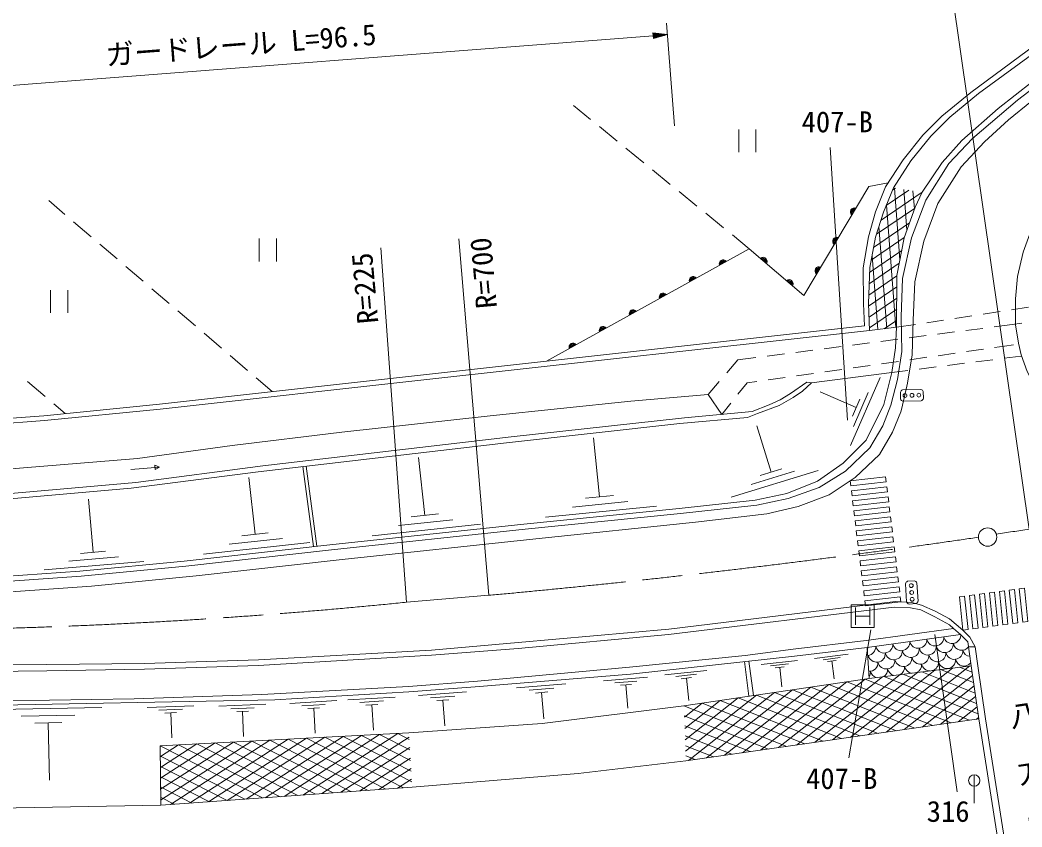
# Model space of a CAD drawing. Units: millimetres, scale not verified. Extents: x 40000 to 680000, y 20000 to 380000.
# Drawn here: x 85907 to 173486, y 249085 to 319673 of the extents above; entities that cross this region are included whole.
import ezdxf
from ezdxf.enums import TextEntityAlignment as Align

# ---------------------------------------------------------------- set-up
doc = ezdxf.new("R2010")
doc.units = ezdxf.units.MM
doc.header["$LTSCALE"] = 1000
doc.linetypes.add('CHAIN', pattern=[18.5, 12, -1.5, 3.5, -1.5])
for name, color, linetype, lineweight in [('M-BGD', 7, 'Continuous', 13), ('M-BMK', 2, 'CHAIN', 13), ('M-BMK-SRVR', 3, 'Continuous', 13), ('M-STR-HTXT', 7, 'Continuous', 13), ('M-STR-STRC', 7, 'Continuous', 13), ('M-STR-STRD', 5, 'Continuous', 13), ('M-TTL-BAND', 7, 'Continuous', 13)]:
    doc.layers.add(name, color=color, linetype=linetype, lineweight=lineweight)
doc.styles.add('@ＭＳ ゴシック', font='')
doc.styles.add('ＭＳ ゴシック', font='')
doc.styles.get('@ＭＳ ゴシック').set_extended_font_data('@MS Gothic')
doc.styles.get('ＭＳ ゴシック').set_extended_font_data('MS Gothic')

msp = doc.modelspace()

# ---------------------------------------------------------------- linework, layer by layer
at = {"layer": 'M-BGD'}
for p, q in [((135769, 310980), (134291, 312185)), ((138094, 309085), (136544, 310348)), ((148735, 310109), (148735, 308109)), ((150235, 310109), (150235, 308109)), ((140420, 307190), (138869, 308453)), ((142745, 305294), (141195, 306558)), ((163594, 304794), (161630, 303450)), ((162420, 304960), (162179, 304795)), ((162335, 304972), (162815, 298692)), ((163146, 304857), (163419, 301284)), ((145071, 303399), (143520, 304662)), ((164768, 304628), (161168, 302165)), ((163957, 304742), (164079, 303147)), ((88428, 303875), (89834, 302672)), ((164098, 303200), (160776, 300927)), ((161646, 303489), (162464, 292787)), ((147396, 301504), (145846, 302767)), ((90593, 302022), (92113, 300722)), ((163645, 301921), (160521, 299784)), ((160988, 301598), (161669, 292694)), ((106816, 300564), (106816, 298564)), ((108316, 300564), (108316, 298564)), ((149649, 299667), (148171, 300872)), ((163192, 300642), (160304, 298666)), ((92873, 300072), (94392, 298771)), ((162973, 299523), (160164, 297602)), ((160380, 299058), (160874, 292601)), ((95152, 298121), (96672, 296821)), ((162761, 298409), (160131, 296609)), ((162557, 297300), (160097, 295617)), ((88579, 296046), (88579, 294046)), ((90079, 296046), (90079, 294046)), ((97432, 296171), (98951, 294870)), ((162550, 296326), (160080, 294637)), ((162542, 295351), (160116, 293692)), ((162535, 294377), (160152, 292747)), ((174056, 294561), (172573, 294334)), ((99711, 294220), (101231, 292920)), ((162527, 293402), (161455, 292669)), ((166642, 293425), (165160, 293198)), ((169113, 293804), (167631, 293576)), ((171585, 294182), (170102, 293955)), ((162522, 292793), (160161, 292518)), ((164171, 293046), (162522, 292793)), ((168583, 292511), (170071, 292703)), ((171062, 292831), (172643, 293035)), ((172643, 293035), (173483, 293160)), ((101990, 292270), (103510, 290969)), ((161145, 291550), (162632, 291742)), ((163624, 291870), (165112, 292063)), ((166104, 292191), (167591, 292383)), ((153707, 290589), (155194, 290782)), ((156186, 290910), (157674, 291102)), ((158665, 291230), (160153, 291422)), ((168625, 290665), (170110, 290878)), ((171100, 291019), (171957, 291142)), ((171957, 291142), (172744, 291255)), ((104270, 290319), (105790, 289019)), ((147678, 288810), (148655, 289937)), ((148655, 289937), (150235, 290141)), ((151227, 290269), (152715, 290461)), ((163675, 289957), (165160, 290169)), ((166150, 290311), (167635, 290524)), ((169462, 289771), (170950, 289959)), ((171942, 290085), (173430, 290273)), ((156251, 288894), (157736, 289107)), ((158726, 289249), (160211, 289461)), ((161201, 289603), (162685, 289815)), ((162109, 288841), (163509, 289018)), ((164501, 289143), (165989, 289331)), ((166981, 289457), (168469, 289645)), ((106549, 288369), (107955, 287166)), ((151301, 288186), (152786, 288399)), ((153776, 288540), (155261, 288753)), ((162109, 288841), (155096, 287935)), ((161087, 288395), (158498, 282456)), ((88093, 286747), (86567, 288040)), ((146045, 286927), (147022, 288054)), ((148663, 286938), (149454, 287922)), ((149454, 287922), (150311, 288044)), ((159001, 285771), (155833, 287152)), ((159324, 286513), (158677, 285028)), ((160044, 287083), (158749, 284113)), ((89859, 285250), (88855, 286100)), ((147246, 285175), (148037, 286159)), ((151555, 280119), (150316, 284166)), ((136557, 277961), (136037, 283133)), ((121288, 276338), (120745, 281395)), ((95599, 280353), (98090, 280572)), ((97700, 280726), (98090, 280572)), ((97732, 280352), (97700, 280726)), ((98090, 280572), (97732, 280352)), ((111571, 273607), (110628, 280614)), ((111846, 273637), (110907, 280647)), ((155659, 280270), (148072, 277946)), ((152504, 280410), (150607, 279829)), ((106449, 274692), (105896, 279647)), ((153607, 280195), (149814, 279032)), ((92287, 273112), (91897, 277758)), ((137770, 278083), (135345, 277839)), ((141537, 277156), (131838, 276179)), ((139047, 277558), (134198, 277070)), ((123727, 275961), (118985, 275451)), ((122473, 276465), (120103, 276211)), ((126165, 275583), (116683, 274564)), ((108841, 274332), (104196, 273814)), ((107610, 274822), (105288, 274562)), ((111233, 273972), (101942, 272935)), ((94514, 272714), (90158, 272348)), ((93376, 273203), (91198, 273020)), ((96740, 272316), (88029, 271585)), ((159866, 265403), (167500, 266446)), ((159963, 264790), (168104, 265931)), ((159963, 264790), (160132, 262083)), ((169631, 263184), (169385, 264853)), ((150682, 263300), (153856, 263645)), ((155343, 263828), (158305, 264187)), ((156108, 263720), (157588, 263899)), ((156502, 263567), (157242, 263657)), ((142279, 262388), (145928, 262784)), ((149242, 263546), (149620, 260527)), ((149618, 263587), (150007, 260584)), ((151499, 263175), (153085, 263347)), ((151918, 263006), (152712, 263092)), ((152315, 263049), (152499, 261357)), ((156872, 263612), (157063, 262033)), ((158483, 256926), (165879, 262793)), ((160053, 257151), (167404, 262981)), ((161623, 257375), (168928, 263169)), ((166379, 262854), (169258, 261716)), ((168037, 263059), (169126, 262628)), ((136915, 261870), (140749, 262183)), ((143218, 262244), (145042, 262442)), ((143700, 262050), (144613, 262149)), ((144157, 262100), (144368, 260153)), ((152202, 256029), (159766, 262029)), ((153772, 256253), (161304, 262228)), ((155342, 256478), (162829, 262416)), ((156913, 256702), (164354, 262604)), ((159766, 262029), (168903, 258415)), ((161406, 262240), (169655, 258978)), ((163064, 262445), (169523, 259890)), ((163193, 257599), (169168, 262338)), ((164721, 262650), (169390, 260803)), ((129295, 261248), (133614, 261600)), ((130398, 261048), (132558, 261224)), ((137895, 261693), (139811, 261849)), ((138395, 261476), (139353, 261555)), ((138874, 261516), (139041, 259471)), ((145921, 255132), (153435, 261091)), ((147492, 255356), (155018, 261326)), ((149062, 255580), (156601, 261560)), ((150632, 255805), (158183, 261794)), ((153435, 261091), (162511, 257502)), ((155018, 261326), (164109, 257730)), ((156601, 261560), (165707, 257958)), ((158183, 261794), (167305, 258187)), ((164763, 257824), (169301, 261422)), ((109497, 259888), (113587, 260136)), ((114550, 260194), (118710, 260446)), ((120723, 260580), (124938, 260897)), ((121798, 260378), (123906, 260537)), ((122346, 260137), (123400, 260216)), ((122873, 260176), (123042, 257928)), ((130961, 260804), (132041, 260892)), ((131501, 260848), (131690, 258544)), ((144012, 257702), (147104, 260154)), ((144048, 256710), (148687, 260389)), ((144085, 255717), (150270, 260623)), ((144351, 254908), (151852, 260857)), ((147104, 260154), (156119, 256589)), ((148687, 260389), (157717, 256817)), ((150270, 260623), (159315, 257045)), ((151852, 260857), (160913, 257273)), ((166334, 258048), (169433, 260507)), ((83649, 259365), (93047, 259547)), ((97014, 259540), (101108, 259696)), ((98048, 259306), (100095, 259384)), ((103298, 259662), (107392, 259818)), ((104332, 259428), (106379, 259506)), ((110536, 259677), (112581, 259801)), ((111064, 259436), (112086, 259498)), ((111575, 259467), (111707, 257285)), ((115607, 259980), (117687, 260106)), ((116144, 259734), (117184, 259797)), ((116664, 259766), (116798, 257547)), ((143939, 259686), (152923, 256132)), ((143975, 258694), (145521, 259920)), ((145521, 259920), (154521, 256360)), ((167904, 258272), (169566, 259591)), ((86010, 258784), (90710, 258875)), ((98570, 259052), (99594, 259092)), ((99082, 259072), (99165, 256888)), ((104854, 259174), (105878, 259214)), ((105366, 259194), (105450, 257010)), ((143971, 258813), (151325, 255904)), ((169720, 258532), (144116, 254874)), ((169474, 258496), (169699, 258675)), ((87197, 258180), (89547, 258226)), ((88372, 258203), (88470, 253191)), ((144003, 257940), (149727, 255676)), ((99058, 251047), (107752, 256681)), ((100713, 251166), (109350, 256764)), ((102367, 251285), (110948, 256846)), ((104022, 251404), (112545, 256928)), ((105676, 251523), (114143, 257010)), ((107331, 251642), (115741, 257093)), ((107752, 256681), (116350, 252290)), ((108985, 251761), (117339, 257175)), ((109350, 256764), (117892, 252401)), ((110640, 251880), (118937, 257257)), ((110948, 256846), (119434, 252512)), ((112294, 251999), (119919, 256940)), ((112545, 256928), (120153, 253043)), ((114143, 257010), (120097, 253970)), ((115741, 257093), (120042, 254896)), ((117339, 257175), (119986, 255823)), ((118937, 257257), (119931, 256749)), ((144035, 257067), (148129, 255447)), ((98200, 250985), (98165, 256188)), ((98165, 256188), (107099, 251625)), ((98171, 255239), (99762, 256270)), ((98177, 254290), (101360, 256352)), ((98184, 253341), (102958, 256435)), ((98190, 252391), (104556, 256517)), ((98197, 251442), (106154, 256599)), ((99762, 256270), (108641, 251736)), ((101360, 256352), (110182, 251847)), ((102958, 256435), (111724, 251958)), ((104556, 256517), (113266, 252069)), ((106154, 256599), (114808, 252179)), ((113949, 252118), (119974, 256023)), ((144068, 256194), (146532, 255219)), ((98171, 255286), (105557, 251514)), ((115603, 252237), (120029, 255105)), ((144100, 255321), (144934, 254991)), ((98177, 254385), (104015, 251403)), ((117258, 252356), (120084, 254187)), ((98183, 253484), (102473, 251293)), ((118912, 252474), (120139, 253270)), ((98189, 252582), (100931, 251182)), ((120182, 252566), (98200, 250985)), ((98195, 251681), (99389, 251071)), ((80906, 250666), (98200, 250985))]:
    msp.add_line(p, q, dxfattribs=at)
for points in [[(161563, 305076), (163090, 307455), (164830, 309604), (166482, 311273), (169003, 313341), (180327, 321733)], [(162256, 304983), (163783, 307362), (165523, 309510), (167174, 311179), (169695, 313248), (181112, 321620)], [(162038, 285971), (162598, 288235), (162984, 290672), (162922, 293717), (163055, 297064), (163836, 300633), (165079, 303917), (167103, 307122), (169163, 309324), (173087, 312653), (183669, 320776)], [(164768, 304628), (166517, 307202), (168222, 309120), (171418, 311934), (175857, 315432), (182906, 320892)], [(161793, 305433), (160090, 305100), (154408, 295583), (149649, 299667), (131920, 289825)], [(159717, 292920), (159624, 294844), (159615, 297996), (160067, 300714), (160682, 302907), (161563, 305076)], [(160161, 292518), (160072, 294862), (160178, 298022), (160693, 300668), (161386, 302852), (162256, 304983)], [(162522, 292793), (162558, 297339), (163179, 300606), (164138, 303314), (164768, 304628)], [(160161, 292518), (121742, 288250), (98162, 285640), (88059, 284628), (78862, 283936), (70977, 283669)], [(159717, 292920), (121684, 288686), (98104, 286075), (88001, 285063), (78804, 284371), (70980, 284166)], [(162109, 288841), (162425, 290991), (162522, 292793)], [(70907, 270641), (82812, 270890), (91122, 271458), (100266, 272346), (112997, 273766), (129936, 275586), (143519, 276953), (150178, 277663), (152930, 278249), (155611, 279332), (157848, 280913), (159854, 282928), (161417, 286035), (162109, 288841)], [(155096, 287935), (154315, 287207), (153480, 286639), (152255, 285946), (150373, 285254), (149485, 284917), (143572, 284366), (128427, 282697), (106729, 280158), (95614, 278720), (84020, 277690), (77699, 277415), (70942, 277255)], [(155096, 287935), (154674, 288008), (153267, 287003), (152362, 286452), (151382, 286023), (149894, 285422), (143981, 284871), (128835, 283202), (107138, 280663), (96023, 279225), (84428, 278195), (78107, 277920), (70945, 277779)], [(70955, 279692), (79426, 279941), (96187, 281308), (104461, 282462), (114049, 283616), (127011, 285054), (139298, 286341), (146045, 286927), (147246, 285175)], [(70904, 270066), (82945, 270452), (91255, 271020), (100399, 271908), (113130, 273328), (130069, 275148), (143652, 276516), (150310, 277226), (153062, 277812), (155748, 278766), (158066, 280222), (160178, 282238), (161333, 284182), (162038, 285971)], [(167500, 266446), (168104, 265931), (168761, 265292), (169045, 263184)], [(70849, 260045), (81048, 260059), (95874, 260281), (107047, 260676), (119853, 261381), (125908, 261839), (139180, 263077), (149283, 264071), (153491, 264631), (159866, 265403)], [(70847, 259597), (81208, 259686), (108188, 260210), (119906, 260920), (125695, 261355), (139278, 262464), (153589, 264018), (159963, 264790)], [(98165, 256188), (119897, 257306), (131545, 258123), (143939, 259686), (160132, 262083), (169045, 263184)], [(172765, 239091), (169720, 258532), (169045, 263184)], [(173351, 239091), (170306, 258532), (169631, 263184)], [(144116, 254874), (134706, 253773), (120182, 252566)]]:
    msp.add_lwpolyline(points, dxfattribs=at)
for points in [[(158472, 279369), (161568, 279714), (161623, 279267), (158526, 278923)], [(158579, 278495), (161675, 278840), (161730, 278393), (158634, 278049)], [(158686, 277621), (161782, 277966), (161837, 277519), (158741, 277175)], [(158793, 276747), (161889, 277092), (161944, 276645), (158848, 276301)], [(158900, 275873), (161997, 276218), (162051, 275771), (158955, 275427)], [(159007, 274999), (162104, 275344), (162158, 274897), (159062, 274553)], [(159115, 274125), (162211, 274470), (162266, 274023), (159169, 273679)], [(159222, 273251), (162318, 273596), (162373, 273149), (159277, 272805)], [(159329, 272377), (162425, 272722), (162480, 272275), (159384, 271931)], [(159436, 271503), (162532, 271848), (162587, 271401), (159491, 271057)], [(159543, 270629), (162640, 270974), (162694, 270527), (159598, 270183)], [(159651, 269755), (162747, 270100), (162801, 269653), (159705, 269309)], [(171512, 269688), (171809, 266758), (172256, 266818), (171958, 269748)], [(172382, 269805), (172680, 266875), (173126, 266935), (172829, 269864)], [(173253, 269921), (173550, 266992), (173996, 267052), (173699, 269981)], [(159758, 268881), (162854, 269226), (162909, 268779), (159812, 268435)], [(168031, 269221), (168328, 266291), (168775, 266351), (168477, 269280)], [(168901, 269337), (169199, 266408), (169645, 266468), (169347, 269397)], [(169771, 269454), (170069, 266524), (170515, 266584), (170218, 269514)], [(170642, 269571), (170939, 266641), (171385, 266701), (171088, 269631)]]:
    msp.add_lwpolyline(points, close=True, dxfattribs=at)
for centre, radius, start, end in [((158833, 302890), 354, 67.95958, 230.36476), ((158833, 302890), 283, 70.18362, 228.14072), ((158833, 302890), 212, 73.92994, 224.39439), ((158833, 302890), 142, 81.64167, 216.68266), ((158833, 302890), 100, 91.95934, 206.365), ((157295, 300314), 354, 67.95958, 230.36476), ((157295, 300314), 283, 70.18362, 228.14072), ((157295, 300314), 212, 73.92994, 224.39439), ((157295, 300314), 142, 81.64167, 216.68266), ((157295, 300314), 100, 91.95934, 206.365), ((147368, 298339), 354, 37.8327, 200.23788), ((150855, 298561), 354, 328.16092, 130.5661), ((150855, 298561), 283, 330.38496, 128.34206), ((150855, 298561), 212, 334.13129, 124.59574), ((150855, 298561), 142, 341.84302, 116.88401), ((150855, 298561), 100, 352.16068, 106.56634), ((147368, 298339), 283, 40.05674, 198.01384), ((147368, 298339), 212, 43.80307, 194.26751), ((147368, 298339), 142, 51.5148, 186.55578), ((147368, 298339), 100, 61.83246, 176.23812), ((155757, 297738), 354, 67.95958, 230.36476), ((155757, 297738), 283, 70.18362, 228.14072), ((155757, 297738), 212, 73.92994, 224.39439), ((155757, 297738), 142, 81.64167, 216.68266), ((155757, 297738), 100, 91.95934, 206.365), ((144745, 296883), 354, 37.8327, 200.23788), ((144745, 296883), 283, 40.05674, 198.01384), ((144745, 296883), 212, 43.80307, 194.26751), ((144745, 296883), 142, 51.5148, 186.55578), ((144745, 296883), 100, 61.83246, 176.23812), ((153132, 296607), 354, 328.16092, 130.5661), ((153132, 296607), 283, 330.38496, 128.34206), ((153132, 296607), 212, 334.13129, 124.59574), ((153132, 296607), 142, 341.84302, 116.88401), ((153132, 296607), 100, 352.16068, 106.56634), ((142122, 295427), 354, 37.8327, 200.23788), ((142122, 295427), 283, 40.05674, 198.01384), ((142122, 295427), 212, 43.80307, 194.26751), ((142122, 295427), 142, 51.5148, 186.55578), ((142122, 295427), 100, 61.83246, 176.23812), ((139499, 293971), 354, 37.8327, 200.23788), ((139499, 293971), 283, 40.05674, 198.01384), ((139499, 293971), 212, 43.80307, 194.26751), ((139499, 293971), 142, 51.5148, 186.55578), ((139499, 293971), 100, 61.83246, 176.23812), ((136876, 292515), 354, 37.8327, 200.23788), ((136876, 292515), 283, 40.05674, 198.01384), ((136876, 292515), 212, 43.80307, 194.26751), ((136876, 292515), 142, 51.5148, 186.55578), ((136876, 292515), 100, 61.83246, 176.23812), ((134253, 291059), 354, 37.8327, 200.23788), ((134253, 291059), 283, 40.05674, 198.01384), ((134253, 291059), 212, 43.80307, 194.26751), ((134253, 291059), 142, 51.5148, 186.55578), ((134253, 291059), 100, 61.83246, 176.23812), ((164412, 265466), 752, 191.92683, 4.0271), ((165898, 265674), 752, 191.92683, 4.0271), ((167383, 265883), 752, 191.92683, 357.02672), ((159956, 264842), 752, 273.86828, 4.0271), ((161441, 265050), 752, 191.92683, 4.0271), ((162281, 264461), 752, 191.92683, 4.0271), ((162927, 265258), 752, 191.92683, 4.0271), ((163767, 264669), 752, 191.92683, 4.0271), ((165252, 264877), 752, 191.92683, 4.0271), ((166738, 265085), 752, 191.92683, 4.0271), ((167578, 264496), 752, 191.92683, 4.0271), ((168222, 265292), 750, 191.85725, 323.14353), ((168944, 264647), 624, 189.07674, 268.91653), ((159310, 264044), 752, 341.74113, 4.0271), ((160796, 264253), 752, 191.92683, 4.0271), ((161636, 263663), 752, 191.92683, 4.0271), ((163121, 263872), 752, 191.92683, 4.0271), ((164607, 264080), 752, 191.92683, 4.0271), ((166092, 264288), 752, 191.92683, 4.0271), ((166932, 263699), 752, 191.92683, 4.0271), ((168416, 263905), 750, 191.8286, 322.38317), ((160150, 263455), 752, 265.63432, 4.0271), ((160990, 262866), 752, 303.62358, 4.0271), ((162476, 263074), 752, 191.92683, 254.99585), ((162476, 263074), 752, 299.08558, 4.0271), ((163961, 263282), 752, 191.92683, 260.67695), ((163961, 263282), 752, 293.40448, 4.0271), ((165447, 263491), 752, 191.92683, 269.83148), ((165447, 263491), 752, 284.24996, 4.0271), ((166286, 262902), 752, 2.60138, 4.0271), ((167772, 263110), 752, 191.92683, 193.35635), ((169257, 263318), 752, 191.92683, 195.23949), ((167772, 263110), 752, 0.72508, 4.0271), ((159505, 262658), 752, 325.29136, 4.0271), ((160990, 262866), 752, 191.92683, 250.45785)]:
    msp.add_arc(centre, radius, start, end, dxfattribs=at)
at = {"layer": 'M-BMK'}
msp.add_line((126887, 269349), (119700, 268746), dxfattribs=at)
for centre, radius, start, end in [((59354, 1015790), 749489, 278.58539, 278.80718), ((54317, 1063760), 797718, 275.21947, 278.31513), ((70616, 752290), 486029, 270.1258, 275.79617)]:
    msp.add_arc(centre, radius, start, end, dxfattribs=at)
at = {"layer": 'M-BMK-SRVR'}
for p, q in [((174108, 275138), (166551, 327908)), ((124250, 300533), (126887, 269349)), ((119700, 268746), (117433, 299743))]:
    msp.add_line(p, q, dxfattribs=at)
msp.add_circle((170481, 274445), 800, dxfattribs=at)
at = {"layer": 'M-STR-HTXT'}
for p, q in [((143111, 310420), (142416, 319393)), ((72381, 312960), (141247, 318299)), ((142493, 318396), (141227, 318549)), ((141227, 318549), (141266, 318050)), ((141480, 318518), (141231, 318499)), ((141235, 318449), (141734, 318488)), ((141987, 318457), (141239, 318399)), ((141243, 318349), (142240, 318427)), ((142493, 318396), (141247, 318299)), ((141251, 318250), (142248, 318327)), ((142002, 318258), (141254, 318200)), ((141258, 318150), (141757, 318189)), ((141511, 318119), (141262, 318100)), ((142493, 318396), (141266, 318050))]:
    msp.add_line(p, q, dxfattribs=at)
at = {"layer": 'M-STR-STRC'}
for p, q in [((156721, 308523), (158248, 284659)), ((163055, 287323), (164655, 287363)), ((162860, 287118), (162875, 286519)), ((164874, 286568), (164859, 287168)), ((164679, 286363), (163080, 286323)), ((164080, 270621), (163481, 270579)), ((163406, 268770), (163296, 270366)), ((164293, 270435), (164403, 268839)), ((158553, 266525), (158553, 268525)), ((158553, 268525), (160553, 268525)), ((158928, 268275), (158928, 266775)), ((160178, 268275), (160178, 266775)), ((160553, 268525), (160553, 266525)), ((163619, 268584), (164218, 268625)), ((158928, 267525), (160178, 267525)), ((160289, 266344), (158345, 255131)), ((160553, 266525), (158553, 266525)), ((165874, 265918), (167827, 252148)), ((169318, 253654), (169318, 251154))]:
    msp.add_line(p, q, dxfattribs=at)
for centre, radius in [((163267, 286828), 167), ((163867, 286843), 167), ((164467, 286858), 167), ((163808, 270201), 167), ((163849, 269602), 167), ((163891, 269004), 167), ((169318, 253154), 500)]:
    msp.add_circle(centre, radius, dxfattribs=at)
for centre, radius, start, end in [((163151, 287036), 302, 108.53655, 164.28534), ((164559, 287057), 320, 20.20752, 72.61436), ((163167, 286620), 310, 199.23038, 253.59151), ((164571, 286661), 318, 289.98117, 342.84071), ((164000, 270313), 318, 22.51541, 75.37496), ((163605, 270284), 320, 112.74177, 165.1486), ((163688, 268879), 302, 201.07079, 256.81958), ((164103, 268913), 310, 291.76462, 346.12575)]:
    msp.add_arc(centre, radius, start, end, dxfattribs=at)
at = {"layer": 'M-STR-STRD'}
for points in [[(83838, 269562), (92148, 270148), (101301, 271054), (114058, 272470), (130988, 274290), (144953, 275741), (151185, 276469), (153928, 277126), (156632, 278147), (158912, 279662), (161025, 281677), (162179, 283622), (162885, 285410), (162975, 285724), (163490, 287904), (163885, 290372), (163983, 293425), (164116, 296772), (164897, 300341), (166140, 303625), (168164, 306830), (170224, 309032), (172308, 310945), (174325, 312588)], [(169385, 264853), (168932, 265696), (168328, 266291), (167165, 267294), (165905, 267969), (164697, 268501), (163863, 268732), (162425, 268803), (142609, 266397), (129452, 265225), (121871, 264542), (106743, 263707), (96800, 263397), (88241, 263308), (75706, 263210), (70866, 263183)]]:
    msp.add_lwpolyline(points, dxfattribs=at)
at = {"layer": 'M-TTL-BAND'}
msp.add_line((169385, 264853), (168822, 264842), dxfattribs=at)
for points in [[(180282, 283013), (179181, 283436), (177911, 284113), (177149, 284706), (175540, 286399), (174609, 287669), (173932, 288939), (173424, 290379), (173170, 291395), (172916, 293003), (172916, 295289), (173085, 297237), (173593, 299353), (174186, 300962), (174863, 302486), (175710, 304095), (177149, 306211), (178588, 307905), (181017, 310047), (182868, 311543), (184938, 313239), (193151, 319419)], [(167500, 266446), (167163, 266755), (165869, 267472), (164648, 268066), (163747, 268248), (162318, 268304), (142596, 265929), (129437, 264704), (121877, 264125), (106716, 263224), (96775, 262900), (88239, 262740), (75679, 262592), (70839, 262565)]]:
    msp.add_lwpolyline(points, dxfattribs=at)

# ---------------------------------------------------------------- texts
at = {"layer": 'M-BGD', "style": '@ＭＳ ゴシック'}
msp.add_text('八\u3000方\u3000原\u3000橋', height=1833, rotation=278.366, dxfattribs=at).set_placement((174710, 251491), align=Align.MIDDLE_CENTER)
at = {"layer": 'M-BMK-SRVR', "style": 'ＭＳ ゴシック'}
for s, p in [('R=700', (126690, 294433)), ('R=225', (116321, 293100))]:
    msp.add_text(s, height=1833, rotation=95.103, dxfattribs=at).set_placement(p, align=Align.MIDDLE_LEFT)
at = {"layer": 'M-STR-HTXT', "style": 'ＭＳ ゴシック'}
msp.add_text('ガードレール L=96.5', height=1833, rotation=4.433, dxfattribs=at).set_placement((105331, 316053), align=Align.BOTTOM_CENTER)
at = {"layer": 'M-STR-STRC', "style": 'ＭＳ ゴシック'}
for s, p in [('407-B', (154226, 310767)), ('407-B', (154616, 253320)), ('316', (165163, 250451))]:
    msp.add_text(s, height=1833, dxfattribs=at).set_placement(p, align=Align.MIDDLE_LEFT)

doc.saveas('drawing.dxf')
